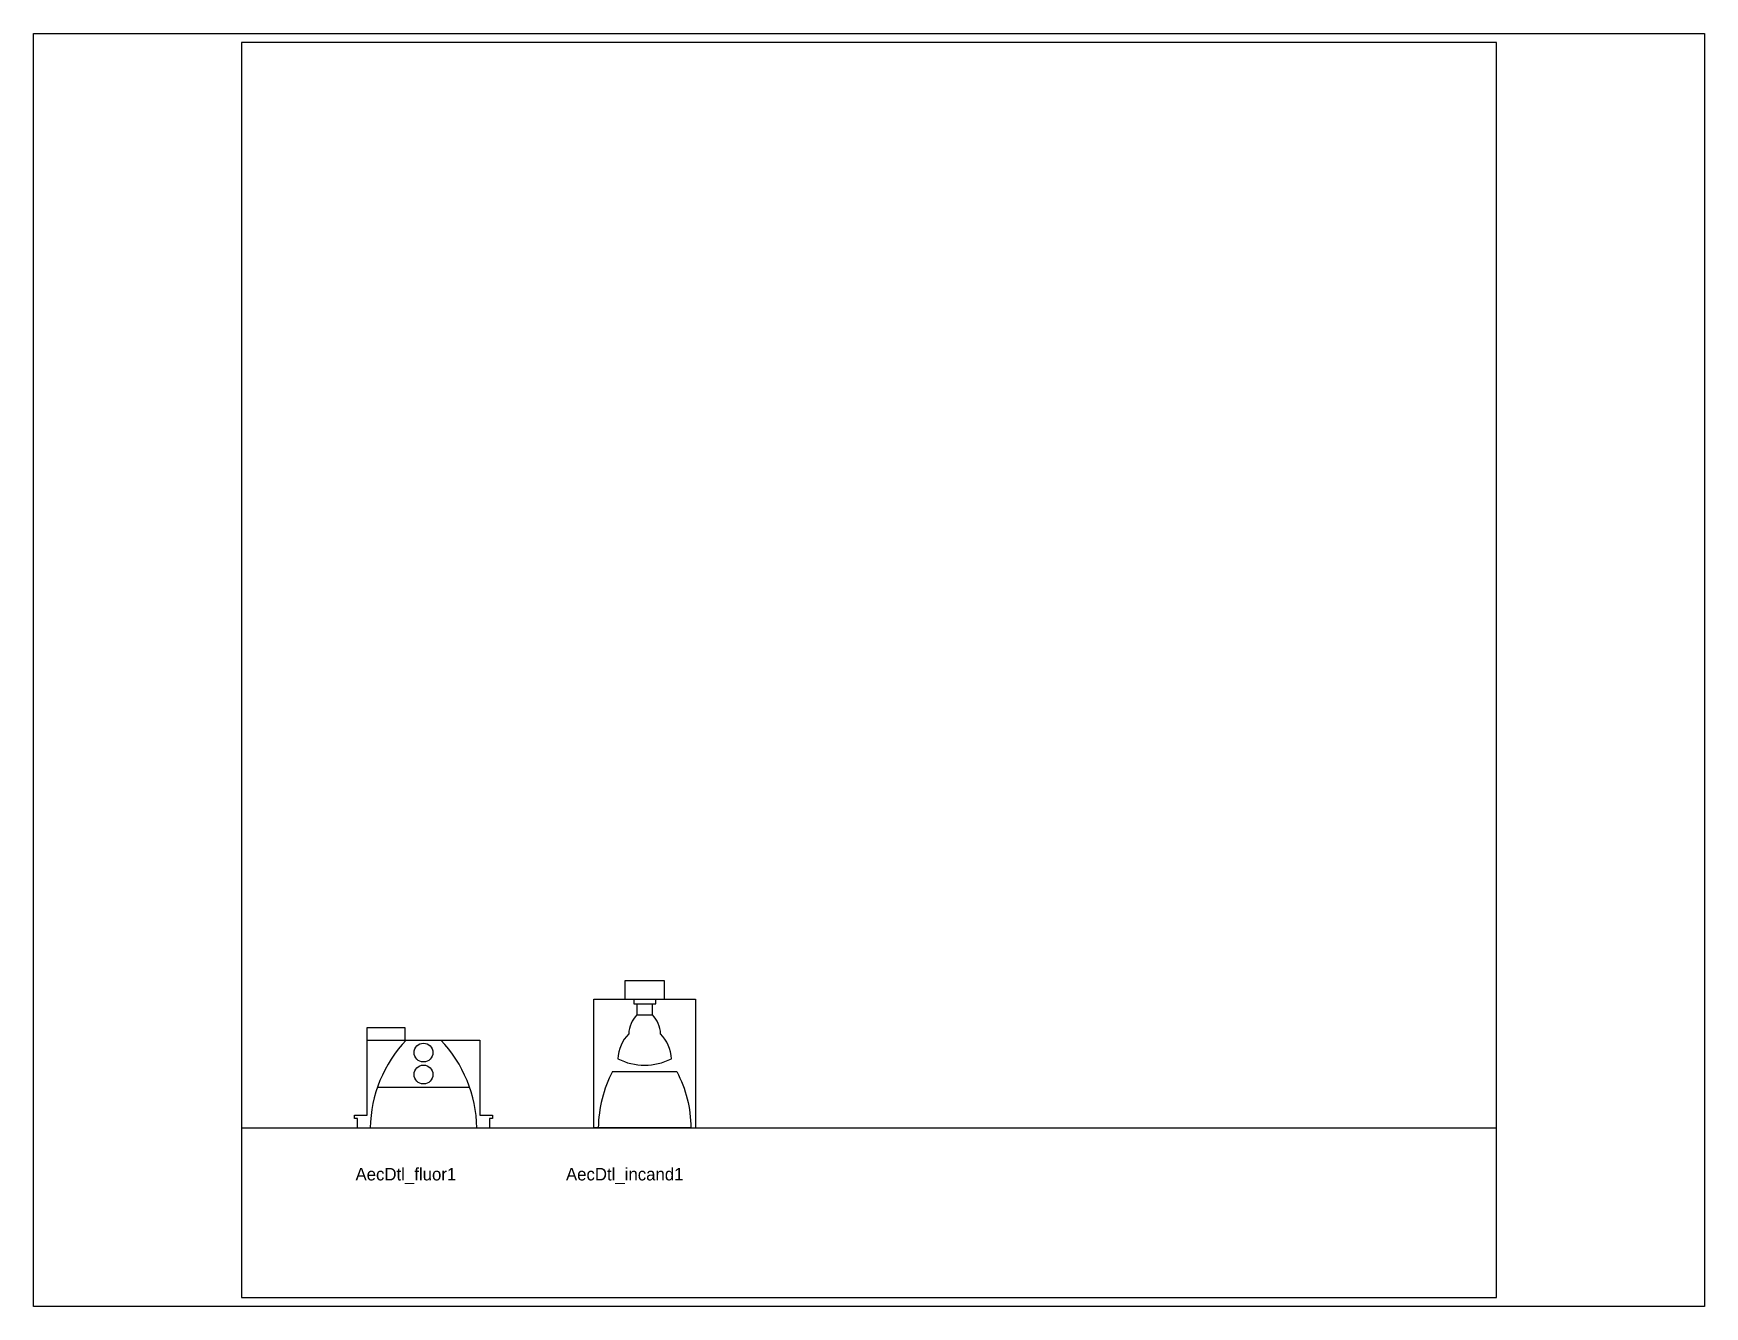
# Paper-space layout 'Layout1' of a CAD drawing. Header units: inches. Extents: x 1.05 to 9.45, y 0.8 to 7.2.
# The model-space entities are those that its viewports show. They can reach past a viewport. Long polylines and large blocks are cut down to what shows.
import ezdxf

# ---------------------------------------------------------------- set-up
doc = ezdxf.new("R2010")
doc.units = ezdxf.units.IN
doc.header["$MEASUREMENT"] = 0
doc.layers.add('MED', color=32, linetype='Continuous')
doc.layers.add('THIN', color=151, linetype='Continuous')

# ---------------------------------------------------------------- blocks, each defined once
blk = doc.blocks.new('AecDtl_fluor1')
at = {"layer": 'MED'}
for points in [[(0, 0), (0.75, 0), (0.75, 0.75), (0.5, 0.75), (0.5, 1), (1.5, 1), (1.5, 8), (4.5, 8), (4.5, 7)], [(4.5, 7), (10.5, 7), (10.5, 1), (11.5, 1), (11.5, 0.75), (11.25, 0.75), (11.25, 0), (12, 0)]]:
    blk.add_lwpolyline(points, dxfattribs=at)
for centre, start, end in [((12.15, -0.18), 136.3354, 179.0073), ((-0.15, -0.18), 0.9927, 43.6646)]:
    blk.add_arc(centre, 10.4, start, end, dxfattribs=at)
at = {"layer": 'THIN'}
for p, q in [((2.33, 3.25), (9.67, 3.25)), ((1.75, 0), (10.25, 0))]:
    blk.add_line(p, q, dxfattribs=at)
blk.add_lwpolyline([(1.5, 7), (4.5, 7)], dxfattribs=at)
for centre in [(6, 6), (6, 4.25)]:
    blk.add_circle(centre, 0.75, dxfattribs=at)
blk = doc.blocks.new('AecDtl_incand1')
at = {"layer": 'MED'}
for points in [[(2.97, 10.25), (2.97, 11.75), (6.09, 11.75), (6.09, 10.25)], [(0, 0), (0.47, 0), (0.47, 10.25), (8.59, 10.25), (8.59, 0), (9.06, 0)]]:
    blk.add_lwpolyline(points, dxfattribs=at)
for points in [[(1.97, 4.5, 0.117748), (0.84, 0), (0.47, 0)], [(7.09, 4.5, -0.117748), (8.22, 0), (8.59, 0)]]:
    blk.add_lwpolyline(points, format="xyb", dxfattribs=at)
at = {"layer": 'THIN'}
for p, q in [((3.91, 9.88), (5.16, 9.88)), ((3.91, 9), (5.16, 9)), ((1.97, 4.5), (7.09, 4.5)), ((8.22, 0), (0.84, 0))]:
    blk.add_line(p, q, dxfattribs=at)
blk.add_lwpolyline([(3.66, 10.25), (3.66, 9.88), (3.91, 9.88), (3.91, 9, 0.182692), (3.26, 7.5, 0.182692), (2.4, 5.5, 0.234528), (6.66, 5.5, 0.182692), (5.8, 7.5, 0.182692), (5.16, 9), (5.16, 9.88), (5.41, 9.88), (5.41, 10.25)], format="xyb", dxfattribs=at)

msp = doc.modelspace()

# ---------------------------------------------------------------- linework, layer by layer
msp.add_line((0, 13.51), (100, 13.51))
msp.add_lwpolyline([(0, 0), (100, 0), (100, 100), (0, 100)], close=True)

# ---------------------------------------------------------------- block references
for name, p in [('AecDtl_incand1', (27.59, 13.51)), ('AecDtl_fluor1', (8.5, 13.51))]:
    msp.add_blockref(name, p)

# ---------------------------------------------------------------- texts
for s, p in [('AecDtl_fluor1', (9.08, 9.32)), ('AecDtl_incand1', (25.85, 9.32))]:
    msp.add_text(s, height=1).set_placement(p)

psp = doc.layouts.get("Layout1")

# ---------------------------------------------------------------- linework, layer by layer
psp.add_lwpolyline([(1.05, 0.8), (1.05, 7.2), (9.45, 7.2), (9.45, 0.8)], close=True)

# ---------------------------------------------------------------- viewports
at = {"layer": '0'}
psp.add_viewport(center=(5.25, 4), size=(8.4, 6.4), view_center_point=(50, 50), view_height=101.466993, dxfattribs=at)

doc.saveas('drawing.dxf')
